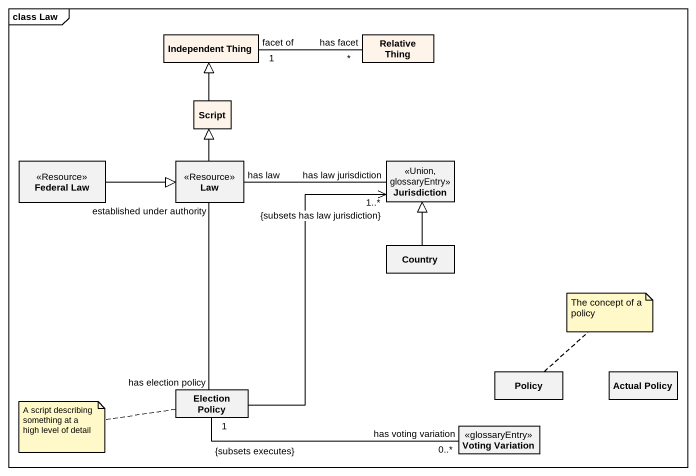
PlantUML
@startuml
mainframe class Law
hide circle
hide empty members
class "Independent Thing" as Independent_Thing #FFF4EA
class "Relative Thing" as Relative_Thing #FFF4EA
class Script #FFF4EA
class "Federal Law" as Federal_Law <<Resource>>
class Law <<Resource>>
class Jurisdiction <<Union, glossaryEntry>>
class Country
class "Election Policy" as Election_Policy
class Policy
class "Actual Policy" as Actual_Policy
class "Voting Variation" as Voting_Variation <<glossaryEntry>>
Independent_Thing "facet of\n1" -right- "has facet\n*" Relative_Thing
Script -up-|> Independent_Thing
Federal_Law -right-|> Law
Law -up-|> Script
Law "has law" -right- "has law jurisdiction" Jurisdiction
Country -up-|> Jurisdiction
Election_Policy "has election policy" -up- "established under authority" Law
Election_Policy -up-> "1..*\n{subsets has law jurisdiction}" Jurisdiction
Election_Policy "1\n{subsets executes}" -right- "has voting variation\n0..*" Voting_Variation
note top of Policy : The concept of a policy
note left of Election_Policy : A script describing something at a high level of detail
@enduml
